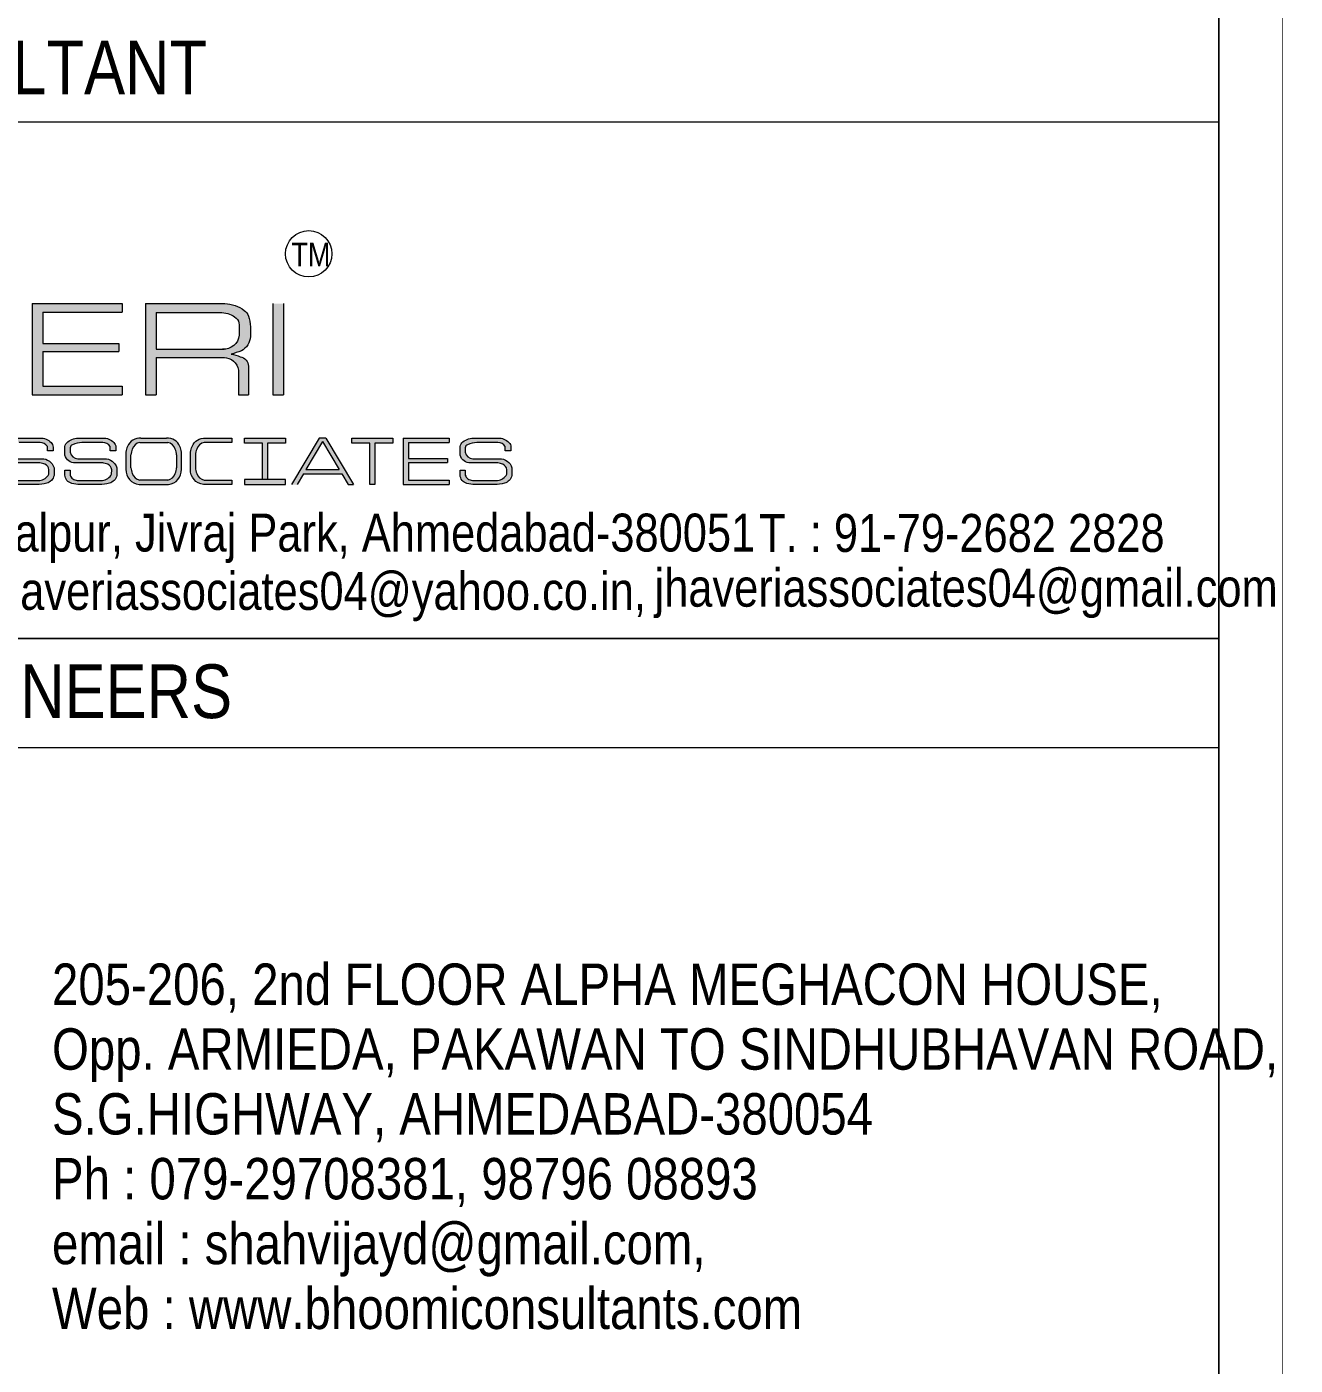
# Model space of a CAD drawing. Header units: millimetres. Extents: x 1112055 to 3390982, y -148532 to 766891.
# Drawn here: x 2008312 to 2021276, y 237621 to 251299 of the extents above; entities that cross this region are included whole.
import ezdxf

# ---------------------------------------------------------------- set-up
doc = ezdxf.new("R2010")
doc.units = ezdxf.units.MM
doc.layers.add('B TITLE BLOCK', color=250, linetype='Continuous', lineweight=0)
doc.layers.add('P_TITLE BLOCK TEXT', color=7, linetype='Continuous', lineweight=9)
doc.layers.add('FORMAT TEXT', color=7, linetype='Continuous')
doc.styles.add('SWINC', font='swissc.ttf')

msp = doc.modelspace()

# ---------------------------------------------------------------- hatches: boundary and pattern name
at = {"layer": 'P_TITLE BLOCK TEXT', "lineweight": 0}
for color, points in [(7, [(2009288.688680763, 248470.1538048515), (2008367.244785593, 248470.1538048515), (2008367.244785593, 247537.7329677021), (2009288.688680763, 247537.7329677021), (2009288.688680763, 247627.2779673359), (2008476.457118953, 247627.2779673359), (2008476.457118953, 247979.5454235111), (2009254.541056081, 247979.5454235111), (2009254.541056081, 248063.0714271529), (2008476.457118953, 248063.0714271529), (2008476.457118953, 248381.6384392208), (2009288.688680763, 248381.6384392208)]), (7, [(2010935.614258238, 248470.1538048515), (2010826.401924856, 248470.1538048515), (2010826.401924856, 247537.7329677021), (2010935.614258238, 247537.7329677021)]), (256, [(2009985.824654148, 246776.8680244533), (2009985.824654148, 246953.4083707237, -0.065444553260905), (2010001.303428635, 247010.618909063, -0.3186236598127411), (2010139.074719837, 247096.7941513825), (2010407.730749481, 247096.7941513825), (2010407.730749481, 247051.0298891796), (2010126.429880639, 247051.0298891796, 0.2644804300768096), (2010049.369890181, 246983.8384180435, 0.0506837276388673), (2010035.126754383, 246924.4285366982), (2010035.126754383, 246793.1536676881, 0.0506837276411283), (2010049.369890181, 246733.743786343, 0.2644804300830637), (2010126.429880639, 246666.5523152068), (2010407.730749481, 246666.5523152068), (2010407.730749481, 246620.7880530045), (2010119.339610315, 246620.7880530045, -0.3947190252426027)]), (256, [(2012052.656713108, 247096.7941513825), (2011633.63859709, 247096.7941513609), (2011633.63859709, 247044.3886630754), (2011816.944910956, 247044.3886630754), (2011816.944910956, 246620.7880530045), (2011869.350399241, 246620.7880530045), (2011869.350399241, 247044.3886630754), (2012052.656713108, 247044.3886630754)]), (256, [(2012629.650022228, 247096.7941513825), (2012159.247714664, 247096.7941513825), (2012159.247714664, 246620.7880530045), (2012629.650022228, 246620.7880530045), (2012629.650022228, 246666.5012805699), (2012215.001227071, 246666.5012805699), (2012215.001227071, 246846.3358045368), (2012612.217467153, 246846.3358045368), (2012612.217467153, 246888.976300669), (2012215.001227071, 246888.976300669), (2012215.001227071, 247051.6065577801), (2012629.650022228, 247051.6065577801)])]:
    msp.add_hatch(color=color, dxfattribs=at).paths.add_polyline_path(points)
h = msp.add_hatch(color=7, dxfattribs=at)
h.paths.add_polyline_path([(2010535.360048978, 248401.1159730981, -0.1662994059925575), (2010576.874336713, 248343.3814284003, -0.0791995366985774), (2010598.16309544, 248233.6015031469), (2010598.16309544, 248133.7933212682, -0.2597704900776225), (2010505.568904533, 247986.7441357558, -0.0146451845304826), (2010401.879842431, 247953.9633816671, -0.0494066516944872), (2010494.346307705, 247927.8438359661, -0.351322737650402), (2010577.53712927, 247829.2921566426), (2010577.53712927, 247537.7329677021), (2010475.429103567, 247537.7329677021), (2010475.429103567, 247790.7908258833, 0.3675094121381071), (2010332.121123235, 247918.2350821236), (2009633.830998803, 247918.2350821236), (2009633.830998803, 247537.7329677021), (2009524.618665423, 247537.7329677021), (2009524.618665423, 248470.1538048515), (2010335.935435413, 248470.1538048515, -0.1432384059828174)])
h.paths.add_polyline_path([(2010306.599960856, 248378.2982367335, -0.1815059090176984), (2010452.314213287, 248321.1413341775, -0.2046130928259839), (2010483.593188941, 248253.6933270975), (2010483.593188941, 248147.2099757339, -0.3961353841263715), (2010313.697364446, 248003.3578910189), (2009633.830998803, 248003.3578910189), (2009633.830998803, 248378.2982367335)], flags=16)
h = msp.add_hatch(color=7, dxfattribs=at)
edge = h.paths.add_edge_path()
edge.add_line((2008523.069481945, 246964.8320726134), (2008523.069481945, 247009.6612895524))
edge.add_arc((2008447.294237589, 246960.4179234619), 90.3703312034293, 33.01826321564511, 89.55826277277895)
edge.add_line((2008447.99096507, 247050.7855688355), (2008233.836477419, 247050.7855688355))
edge.add_arc((2008245.281138715, 246787.3034516691), 263.7305563305994, 92.48714741873879, 114.0429537283691)
edge.add_arc((2008154.275165054, 246991.2945056034), 40.35992860487605, 114.0429537294062, 173.3691583151758)
edge.add_line((2008114.185214004, 246995.9549414427), (2008114.185214004, 246950.9878582575))
edge.add_arc((2008196.544659769, 246967.5541960968), 84.00905817534507, 191.3730973809643, 266.989319789544)
edge.add_line((2008192.132327216, 246883.661090444), (2008463.476836898, 246883.661090444))
edge.add_arc((2008471.085778547, 246759.0733010621), 124.8199233108705, 15.593509061330622, 93.49488039938291, ccw=False)
edge.add_line((2008591.311458193, 246792.62623251), (2008591.611467057, 246712.7986187502))
edge.add_arc((2008483.453704037, 246741.0906540174), 111.7968736685112, 286.83610795885704, 345.3409580231924, ccw=False)
edge.add_arc((2008406.259481853, 247076.7089907494), 455.9845843599547, 270.9573158560145, 283.9044309719972, ccw=False)
edge.add_line((2008413.877860828, 246620.7880530045), (2008214.637344093, 246620.7880530045))
edge.add_arc((2008221.622146075, 246976.8521456258), 356.1325954028901, 255.2817551210301, 268.87619010347515, ccw=False)
edge.add_arc((2008154.931978868, 246722.9737409849), 93.64102841167592, 183.4260365920886, 255.2817551212632, ccw=False)
edge.add_line((2008061.458308076, 246717.3777539076), (2008061.458308076, 246767.8578544592))
edge.add_line((2008061.458308076, 246767.8578544522), (2008114.185214014, 246767.8578544522))
edge.add_line((2008114.185214004, 246767.8578544522), (2008114.185214004, 246717.3470428385))
edge.add_arc((2008184.665954434, 246741.0847944868), 74.37079818738762, 198.6134072769036, 234.8504137460179)
edge.add_arc((2008195.43289469, 246756.3764524973), 93.07271808020036, 234.8504137462263, 265.2644397945826)
edge.add_line((2008187.749085785, 246663.6214530203), (2008444.505459273, 246663.6214530203))
edge.add_arc((2008435.28681335, 246779.1903549953), 115.9359932841271, 274.5606862053867, 333.2673842339913)
edge.add_line((2008538.831042201, 246727.0391593391), (2008539.419289897, 246772.8606989208))
edge.add_arc((2008467.407155095, 246762.6783988546), 72.72844555372058, 8.048099003175661, 64.75619501759226)
edge.add_arc((2008431.515928611, 246686.5567777512), 156.8871131994469, 64.75619501777959, 84.27045226384784)
edge.add_line((2008447.178422824, 246842.6601171145), (2008168.620451799, 246842.6601171145))
edge.add_arc((2008164.758447851, 246950.0149743832), 107.4243010288788, 195.9277156249536, 272.0602807550699, ccw=False)
edge.add_line((2008061.458308076, 246920.5351240798), (2008061.458308076, 247008.9719583074))
edge.add_arc((2008139.263490187, 246994.806870029), 79.08410769806677, 127.42578174409411, 169.6818301060569, ccw=False)
edge.add_arc((2008207.109468603, 246906.1507212162), 190.7218679370872, 88.3567074096274, 127.42578174509751, ccw=False)
edge.add_line((2008212.578787091, 247096.7941513825), (2008448.853976208, 247096.7941513825))
edge.add_arc((2008449.752816636, 246938.5831993289), 158.213505313575, 45.300427081282805, 90.32550976596679, ccw=False)
edge.add_arc((2008511.830384471, 247001.3152048769), 69.95859638909987, 1.8933564716198816, 45.30042708078719, ccw=False)
edge.add_line((2008581.750787233, 247003.6265872691), (2008581.750787233, 246964.8320726104))
edge.add_line((2008581.750787233, 246964.8320726134), (2008523.069481954, 246964.8320726134))
h = msp.add_hatch(color=7, dxfattribs=at)
edge = h.paths.add_edge_path()
edge.add_line((2009164.062414685, 246964.8320726134), (2009164.062414685, 247009.6612895524))
edge.add_arc((2009088.28717033, 246960.4179234619), 90.3703312034293, 33.01826321564511, 89.55826277277895)
edge.add_line((2009088.983897809, 247050.7855688355), (2008874.829410159, 247050.7855688355))
edge.add_arc((2008886.274071477, 246787.3034516691), 263.7305563305994, 92.48714741873879, 114.0429537283691)
edge.add_arc((2008795.268097795, 246991.2945056034), 40.35992860487605, 114.0429537294062, 173.3691583151758)
edge.add_line((2008755.178146766, 246995.9549414427), (2008755.178146766, 246950.9878582575))
edge.add_arc((2008837.537592508, 246967.5541960968), 84.00905817534507, 191.3730973809643, 266.989319789544)
edge.add_line((2008833.125259978, 246883.661090444), (2009104.469769661, 246883.661090444))
edge.add_arc((2009112.078711309, 246759.0733010621), 124.8199233108705, 15.593509061330622, 93.49488039938291, ccw=False)
edge.add_line((2009232.304390954, 246792.62623251), (2009232.604399819, 246712.7986187502))
edge.add_arc((2009124.446636798, 246741.0906540174), 111.7968736685112, 286.83610795885704, 345.3409580231924, ccw=False)
edge.add_arc((2009047.252414593, 247076.7089907494), 455.9845843599547, 270.9573158560145, 283.9044309719972, ccw=False)
edge.add_line((2009054.870793569, 246620.7880530045), (2008855.630276834, 246620.7880530045))
edge.add_arc((2008862.615078816, 246976.8521456258), 356.1325954028901, 255.2817551210301, 268.87619010347515, ccw=False)
edge.add_arc((2008795.924911608, 246722.9737409849), 93.64102841167592, 183.4260365920886, 255.2817551212632, ccw=False)
edge.add_line((2008702.451240817, 246717.3777539076), (2008702.451240817, 246767.8578544592))
edge.add_line((2008702.451240817, 246767.8578544522), (2008755.178146755, 246767.8578544522))
edge.add_line((2008755.178146766, 246767.8578544522), (2008755.178146766, 246717.3470428385))
edge.add_arc((2008825.658887174, 246741.0847944868), 74.37079818738762, 198.6134072769036, 234.8504137460179)
edge.add_arc((2008836.425827431, 246756.3764524973), 93.07271808020036, 234.8504137462263, 265.2644397945826)
edge.add_line((2008828.742018526, 246663.6214530203), (2009085.498392013, 246663.6214530203))
edge.add_arc((2009076.27974609, 246779.1903549953), 115.9359932841271, 274.5606862053867, 333.2673842339913)
edge.add_line((2009179.82397494, 246727.0391593391), (2009180.412222637, 246772.8606989208))
edge.add_arc((2009108.400087836, 246762.6783988546), 72.72844555372058, 8.048099003175661, 64.75619501759226)
edge.add_arc((2009072.50886135, 246686.5567777512), 156.8871131994469, 64.75619501777959, 84.27045226384784)
edge.add_line((2009088.171355564, 246842.6601171145), (2008809.613384539, 246842.6601171145))
edge.add_arc((2008805.75138059, 246950.0149743832), 107.4243010288788, 195.9277156249536, 272.0602807550699, ccw=False)
edge.add_line((2008702.451240817, 246920.5351240798), (2008702.451240817, 247008.9719583074))
edge.add_arc((2008780.256422927, 246994.806870029), 79.08410769806677, 127.42578174409411, 169.6818301060569, ccw=False)
edge.add_arc((2008848.102401343, 246906.1507212162), 190.7218679370872, 88.3567074096274, 127.42578174509751, ccw=False)
edge.add_line((2008853.571719831, 247096.7941513825), (2009089.846908949, 247096.7941513825))
edge.add_arc((2009090.745749397, 246938.5831993289), 158.213505313575, 45.300427081282805, 90.32550976596679, ccw=False)
edge.add_arc((2009152.823317233, 247001.3152048769), 69.95859638909987, 1.8933564716198816, 45.30042708078719, ccw=False)
edge.add_line((2009222.743719974, 247003.6265872691), (2009222.743719974, 246964.8320726104))
edge.add_line((2009222.743719974, 246964.8320726134), (2009164.062414694, 246964.8320726134))
h = msp.add_hatch(color=256, dxfattribs=at)
h.paths.add_polyline_path([(2009740.039308476, 247096.7941513825), (2009479.648823097, 247096.7941513825, 0.3186216901171488), (2009341.877918406, 247010.619836304, 0.0654456625201036), (2009326.398757407, 246953.4083707237), (2009326.398757407, 246776.8680244533, 0.3947190252434177), (2009459.913713575, 246620.7880530045), (2009759.774417977, 246620.7880530045, 0.394719025241403), (2009893.289374166, 246776.8680244533), (2009893.289374166, 246953.4083707237, 0.0654456625725081), (2009877.810213147, 247010.6198363257, 0.3186216900435543)])
h.paths.add_polyline_path([(2009843.98727393, 246924.4285366982, 0.1047262594535254), (2009829.744138112, 246983.8384180435), (2009829.74435457, 246983.8377994355), (2009829.743971256, 246983.8388949387, 0.2644791230732378), (2009752.684147654, 247051.0298891796), (2009467.003983899, 247051.0298891796, 0.2644804300744661), (2009389.943993462, 246983.8384180435, 0.0506837276411892), (2009375.700857642, 246924.4285366982), (2009375.700857642, 246793.1536676881, 0.0506837276411892), (2009389.943993462, 246733.743786343, 0.2644804300744662), (2009467.003983899, 246666.5523152068), (2009752.684147654, 246666.5523152068, 0.2644804300768095), (2009829.744138112, 246733.743786343, 0.0473854188635733), (2009843.98727393, 246793.1536676881)], flags=16)
h = msp.add_hatch(color=256, dxfattribs=at)
h.paths.add_polyline_path([(2010957.464526392, 246673.1935412892), (2010538.446410375, 246673.1935412892), (2010538.446410375, 246620.7880530045), (2010957.464526392, 246620.7880530045)])
h.paths.add_polyline_path([(2010721.752724241, 246673.1935412892), (2010774.158212526, 246673.1935412892), (2010774.158212526, 247044.3886630754), (2010957.464526392, 247044.3886630754), (2010957.464526392, 247096.7941513825), (2010538.446410375, 247096.7941513609), (2010538.446410375, 247044.3886630754), (2010721.752724241, 247044.3886630754)])
h = msp.add_hatch(color=7, dxfattribs=at)
h.paths.add_polyline_path([(2011369.950239324, 247096.7941513825), (2011301.688420226, 247096.7941513825), (2011018.566906294, 246620.7880530045), (2011074.186147791, 246620.7880530045), (2011139.918124166, 246731.3018079785), (2011531.720535386, 246731.3018079785), (2011597.45251176, 246620.7880530045), (2011653.071753256, 246620.7880530045)])
h.paths.add_polyline_path([(2011335.819329786, 247060.6662820674), (2011506.50059687, 246773.7035469371), (2011165.138062681, 246773.7035469371)], flags=16)
h = msp.add_hatch(color=7, dxfattribs=at)
edge = h.paths.add_edge_path()
edge.add_line((2013202.250974284, 246964.8320726134), (2013202.250974284, 247009.6612895524))
edge.add_arc((2013126.475729909, 246960.4179234619), 90.3703312034293, 33.01826321564511, 89.55826277277895)
edge.add_line((2013127.172457388, 247050.7855688355), (2012913.017969737, 247050.7855688355))
edge.add_arc((2012924.462631056, 246787.3034516691), 263.7305563305994, 92.48714741873879, 114.0429537283691)
edge.add_arc((2012833.456657394, 246991.2945056034), 40.35992860487605, 114.0429537294062, 173.3691583151758)
edge.add_line((2012793.366706345, 246995.9549414427), (2012793.366706345, 246950.9878582575))
edge.add_arc((2012875.726152109, 246967.5541960968), 84.00905817534507, 191.3730973809643, 266.989319789544)
edge.add_line((2012871.313819556, 246883.661090444), (2013142.658329239, 246883.661090444))
edge.add_arc((2013150.267270887, 246759.0733010621), 124.8199233108705, 15.593509061330622, 93.49488039938291, ccw=False)
edge.add_line((2013270.492950533, 246792.62623251), (2013270.792959398, 246712.7986187502))
edge.add_arc((2013162.635196377, 246741.0906540174), 111.7968736685112, 286.83610795885704, 345.3409580231924, ccw=False)
edge.add_arc((2013085.440974172, 247076.7089907494), 455.9845843599547, 270.9573158560145, 283.9044309719972, ccw=False)
edge.add_line((2013093.059353169, 246620.7880530045), (2012893.818836433, 246620.7880530045))
edge.add_arc((2012900.803638394, 246976.8521456258), 356.1325954028901, 255.2817551210301, 268.87619010347515, ccw=False)
edge.add_arc((2012834.113471187, 246722.9737409849), 93.64102841167592, 183.4260365920886, 255.2817551212632, ccw=False)
edge.add_line((2012740.639800395, 246717.3777539076), (2012740.639800395, 246767.8578544592))
edge.add_line((2012740.639800395, 246767.8578544522), (2012793.366706334, 246767.8578544522))
edge.add_line((2012793.366706345, 246767.8578544522), (2012793.366706345, 246717.3470428385))
edge.add_arc((2012863.847446751, 246741.0847944868), 74.37079818738762, 198.6134072769036, 234.8504137460179)
edge.add_arc((2012874.61438701, 246756.3764524973), 93.07271808020036, 234.8504137462263, 265.2644397945826)
edge.add_line((2012866.930578125, 246663.6214530203), (2013123.686951613, 246663.6214530203))
edge.add_arc((2013114.468305669, 246779.1903549953), 115.9359932841271, 274.5606862053867, 333.2673842339913)
edge.add_line((2013218.012534541, 246727.0391593391), (2013218.600782237, 246772.8606989208))
edge.add_arc((2013146.588647436, 246762.6783988546), 72.72844555372058, 8.048099003175661, 64.75619501759226)
edge.add_arc((2013110.69742095, 246686.5567777512), 156.8871131994469, 64.75619501777959, 84.27045226384784)
edge.add_line((2013126.359915164, 246842.6601171145), (2012847.801944139, 246842.6601171145))
edge.add_arc((2012843.93994019, 246950.0149743832), 107.4243010288788, 195.9277156249536, 272.0602807550699, ccw=False)
edge.add_line((2012740.639800395, 246920.5351240798), (2012740.639800395, 247008.9719583074))
edge.add_arc((2012818.444982525, 246994.806870029), 79.08410769806677, 127.42578174409411, 169.6818301060569, ccw=False)
edge.add_arc((2012886.290960921, 246906.1507212162), 190.7218679370872, 88.3567074096274, 127.42578174509751, ccw=False)
edge.add_line((2012891.76027941, 247096.7941513825), (2013128.035468528, 247096.7941513825))
edge.add_arc((2013128.934308976, 246938.5831993289), 158.213505313575, 45.300427081282805, 90.32550976596679, ccw=False)
edge.add_arc((2013191.011876812, 247001.3152048769), 69.95859638909987, 1.8933564716198816, 45.30042708078719, ccw=False)
edge.add_line((2013260.932279552, 247003.6265872691), (2013260.932279552, 246964.8320726104))
edge.add_line((2013260.932279552, 246964.8320726134), (2013202.250974273, 246964.8320726134))

# ---------------------------------------------------------------- linework, layer by layer
at = {"color": 2, "lineweight": 30}
msp.add_arc((2094904.123211433, 432360.2443531464), 194175.0931598038, 224.1920198157161, 278.0824501846927, dxfattribs=at)
at = {"layer": 'B TITLE BLOCK', "color": 250, "lineweight": 0}
for p, q in [((2020494.396548783, 250322.8753076154), (2002191.760218562, 250322.8753076154)), ((2020494.396548783, 243931.5747833348), (2002191.760218562, 243931.5747833348))]:
    msp.add_line(p, q, dxfattribs=at)
at = {"layer": 'B TITLE BLOCK', "color": 1, "const_width": 8.389066461453254}
msp.add_lwpolyline([(1923598.750970372, 383550.1230874699), (2021147.073960845, 383550.1230874699), (2021147.073960845, 215877.250995237), (1923598.750970372, 215877.250995237)], close=True, dxfattribs=at)
at = {"layer": 'B TITLE BLOCK', "color": 250, "lineweight": 0}
for points, const_width in [([(1924251.428382434, 382897.4456754082), (2020494.396548783, 382897.4456754082), (2020494.396548783, 216529.9284072987), (1924251.428382434, 216529.9284072987)], 8.389066461453254), ([(2020494.396548783, 216529.9284072988), (2002191.760218562, 216529.9284072988), (2002191.760218562, 251439.6677122431), (2020494.396548783, 251439.6677122431)], 15.26111845840563)]:
    msp.add_lwpolyline(points, close=True, dxfattribs=dict(at, const_width=const_width))
at = {"layer": 'B TITLE BLOCK', "color": 250, "lineweight": 0, "const_width": 15.26111845840563}
msp.add_lwpolyline([(2002191.760218562, 245048.3671879625), (2020494.396548783, 245048.3671879625)], dxfattribs=at)
at = {"layer": 'P_TITLE BLOCK TEXT', "lineweight": 0}
for p, q in [((2009467.003983899, 247051.0298891781), (2009752.684147654, 247051.0298891781)), ((2009326.398757407, 246953.4083707218), (2009326.398757407, 246776.868024451)), ((2009375.700857642, 246793.1536676865), (2009375.700857642, 246924.4285366967)), ((2009843.98727393, 246924.4285366967), (2009843.98727393, 246793.1536676865)), ((2009893.289374166, 246776.868024451), (2009893.289374166, 246953.4083707218)), ((2009752.684147654, 246666.5523152053), (2009467.003983899, 246666.5523152053)), ((2009459.913713597, 246620.7880530022), (2009759.774417977, 246620.7880530022))]:
    msp.add_line(p, q, dxfattribs=at)
at = {"layer": 'P_TITLE BLOCK TEXT', "color": 7, "lineweight": 0}
for points in [[(2008367.244785593, 248470.1538048499), (2009288.688680763, 248470.1538048499)], [(2008367.244785593, 248470.1538048499), (2008367.244785593, 247537.7329677002)], [(2009288.688680763, 248470.1538048499), (2009288.688680763, 248381.638439219)], [(2009524.618665423, 248470.1538048499), (2009524.618665423, 247537.7329677002)], [(2009524.618665423, 248470.1538048499), (2010335.935435413, 248470.1538048499)], [(2010826.401924856, 248470.1538048499), (2010826.401924856, 247537.7329677002)], [(2010935.614258238, 248470.1538048499), (2010935.614258238, 247537.7329677002)], [(2008476.457118953, 248381.638439219), (2008476.457118953, 248063.0714271513)], [(2008476.457118953, 248381.638439219), (2009288.688680763, 248381.638439219)], [(2009633.830998803, 248378.298236732), (2009633.830998803, 248003.3578910173)], [(2009633.830998803, 248378.298236732), (2010306.599960856, 248378.298236732)], [(2010483.593188941, 248253.6933270956), (2010483.593188941, 248147.209975732)], [(2010598.16309544, 248233.6015031235), (2010598.16309544, 248133.7933212667)], [(2008476.457118953, 248063.0714271513), (2009254.541056081, 248063.0714271513)], [(2009254.541056081, 248063.0714271513), (2009254.541056081, 247979.5454235096)], [(2009633.830998803, 248003.3578910173), (2010330.516294015, 248003.3578910173)], [(2008476.457118953, 247979.5454235096), (2008476.457118953, 247627.2779673344)], [(2008476.457118953, 247979.5454235096), (2009254.541056081, 247979.5454235096)], [(2009633.830998803, 247918.235082122), (2009633.830998803, 247537.7329677002)], [(2009633.830998803, 247918.235082122), (2010332.121123235, 247918.235082122)], [(2010475.429103567, 247790.7908258818), (2010475.429103567, 247537.7329677002)], [(2008476.457118953, 247627.2779673344), (2009288.688680763, 247627.2779673344)], [(2009288.688680763, 247627.2779673344), (2009288.688680763, 247537.7329677002)], [(2008367.244785593, 247537.7329677002), (2009288.688680763, 247537.7329677002)], [(2009524.618665423, 247537.7329677002), (2009633.830998803, 247537.7329677002)], [(2010475.429103567, 247537.7329677002), (2010577.53712927, 247537.7329677002)], [(2010826.401924856, 247537.7329677002), (2010935.614258238, 247537.7329677002)], [(2010826.401924856, 247537.7329677002), (2010935.614258238, 247537.7329677002)], [(2011301.688420226, 247096.7941513803), (2011018.566906294, 246620.7880530022)], [(2011335.819329786, 247060.6662820656), (2011165.138062681, 246773.7035469352)], [(2011369.950239324, 247096.7941513803), (2011301.688420226, 247096.7941513803)], [(2011335.819329786, 247060.6662820656), (2011506.50059687, 246773.7035469352)], [(2011369.950239324, 247096.7941513803), (2011653.071753256, 246620.7880530022)], [(2012159.247714664, 247096.7941513803), (2012629.650022228, 247096.7941513803)], [(2012159.247714664, 247096.7941513803), (2012159.247714664, 246620.7880530022)], [(2012215.001227071, 247051.6065577781), (2012215.001227071, 246888.9763006667)], [(2012215.001227071, 247051.6065577781), (2012629.650022228, 247051.6065577781)], [(2012629.650022228, 247096.7941513803), (2012629.650022228, 247051.6065577781)], [(2011165.138062681, 246773.7035469352), (2011506.50059687, 246773.7035469352)], [(2012215.001227071, 246888.9763006667), (2012612.217467153, 246888.9763006667)], [(2012215.001227071, 246846.3358045353), (2012215.001227071, 246666.501280568)], [(2012215.001227071, 246846.3358045353), (2012612.217467153, 246846.3358045353)], [(2012612.217467153, 246888.9763006667), (2012612.217467153, 246846.3358045353)], [(2011139.918124166, 246731.3018079766), (2011074.186147791, 246620.7880530022)], [(2011139.918124166, 246731.3018079766), (2011531.720535386, 246731.3018079766)], [(2011531.720535386, 246731.3018079766), (2011597.45251176, 246620.7880530022)], [(2012215.001227071, 246666.501280568), (2012629.650022228, 246666.501280568)], [(2012629.650022228, 246666.501280568), (2012629.650022228, 246620.7880530022)], [(2011597.45251176, 246620.7880530022), (2011653.071753256, 246620.7880530022)], [(2012159.247714664, 246620.7880530022), (2012629.650022228, 246620.7880530022)]]:
    msp.add_lwpolyline(points, dxfattribs=at)
for points in [[(2010335.935435413, 248470.1538048499, -0.1432384059828174), (2010535.360048978, 248401.1159730966, -0.1662994059925575), (2010576.874336713, 248343.3814283977, -0.0791995367245889), (2010598.16309544, 248233.6015031235, 1.678218886483149)], [(2010306.599960856, 248378.298236732, -0.1815059090176984), (2010452.314213287, 248321.1413341755, -0.2046130927975971), (2010483.593188941, 248253.6933270956, 10.50997811602303)], [(2010483.593188941, 248147.209975732, -0.3961353841393621), (2010313.697364446, 248003.3578910173, -0.3062019991474196)], [(2010598.16309544, 248133.7933212667, -0.2597704900776225), (2010505.568904533, 247986.7441357538, -0.0146451845304826), (2010401.879842431, 247953.9633816652, -0.0494066516944872), (2010494.346307705, 247927.8438359642, -0.351322737721068), (2010577.53712927, 247829.2921566199), (2010577.53712927, 247537.7329677002)], [(2010325.458480221, 247918.235082122, -0.3803317739883389), (2010475.429103567, 247790.7908258818, -39.10634366962048)], [(2008212.578787091, 247096.7941513803), (2008448.853976206, 247096.7941513803, -0.1990261439851543), (2008561.038519939, 247051.0421051827, -0.1916967583265429), (2008581.750787233, 247003.6265872672), (2008581.750787233, 246964.8320726111), (2008523.069481945, 246964.8320726111), (2008523.069481945, 247009.6612895338, 0.2518321425504549), (2008447.99096507, 247050.7855688336), (2008233.836477421, 247050.7855688336, 0.0943332803251045)], [(2009985.824654148, 246763.5641845242), (2009985.824654148, 246953.4083707218, -0.0654451079201827), (2010001.30362189, 247010.6193727034, -0.3186226749167162), (2010139.074719816, 247096.7941513803), (2010407.730749481, 247096.7941513803), (2010407.730749481, 247051.0298891781), (2010126.429880639, 247051.0298891781, 0.2644804300768096), (2010049.369890181, 246983.8384180416, 0.0506837276411283), (2010035.126754383, 246924.4285366967), (2010035.126754383, 246793.1536676865, 0.0506837276411283), (2010049.369890181, 246733.743786341, 0.2644804300768096), (2010126.429880639, 246666.5523152053), (2010407.730749481, 246666.5523152053), (2010407.730749481, 246620.7880530022), (2010119.339610315, 246620.7880530022, -0.3947190252579334), (2009985.824654148, 246776.868024451)], [(2008187.749085785, 246663.621453018), (2008444.505459275, 246663.621453018, 0.2619100095917326), (2008538.831042201, 246727.0391593375), (2008539.419289897, 246772.8606989153, 0.2526122615055632), (2008498.423723961, 246828.4613696581, 0.085353380822099), (2008447.178422824, 246842.6601171126), (2008168.620451797, 246842.6601171126, -0.3449747456290864)], [(2008192.132327216, 246883.6610904421), (2008463.4768369, 246883.6610904421, -0.3536343318604639), (2008591.311458193, 246792.6262325081), (2008591.611467065, 246712.7986187401, -0.2609690833415413), (2008515.833996568, 246634.0857120038, -0.0565526202682377), (2008413.877860828, 246620.7880530022), (2008214.637344102, 246620.7880530022, -0.0593865794242292)]]:
    msp.add_lwpolyline(points, format="xyb", dxfattribs=at)
for points in [[(2009164.062414685, 246964.8320726111), (2009164.062414685, 247009.6612895338, 0.2518321425504549), (2009088.983897809, 247050.7855688336), (2008874.829410161, 247050.7855688336, 0.0943332803251045), (2008778.824599213, 247028.1528179838, 0.2648005950274), (2008755.178146766, 246995.9549414411), (2008755.178146766, 246950.9878582532, 0.342455608626355), (2008833.125259978, 246883.6610904421), (2009104.469769641, 246883.6610904421, -0.3536343318604639), (2009232.304390954, 246792.6262325081), (2009232.604399804, 246712.7986187401, -0.2609690833415413), (2009156.826929308, 246634.0857120038, -0.0565526202682377), (2009054.870793569, 246620.7880530022), (2008855.630276842, 246620.7880530022, -0.0593865794242292), (2008772.133915516, 246632.4053651264, -0.324223828793496), (2008702.451240817, 246717.3777539057), (2008702.451240817, 246767.8578544497), (2008755.178146766, 246767.8578544497), (2008755.178146766, 246717.3470428284, 0.1594446921200951), (2008782.842644488, 246680.2753792085, 0.1334907776809275), (2008828.742018526, 246663.621453018), (2009085.498392016, 246663.621453018, 0.2619100095917326), (2009179.82397494, 246727.0391593375), (2009180.412222636, 246772.8606989153, 0.2526122615055632), (2009139.416656722, 246828.4613696581, 0.085353380822099), (2009088.171355564, 246842.6601171126), (2008809.613384538, 246842.6601171126, -0.3449747456290864), (2008702.451240817, 246920.5351240779), (2008702.451240817, 247008.9719583149, -0.1864948836794344), (2008732.19438147, 247057.610821016, -0.172141735516322), (2008853.571719831, 247096.7941513803), (2009089.846908947, 247096.7941513803, -0.1990261439851543), (2009202.03145268, 247051.0421051827, -0.1916967583265429), (2009222.743719974, 247003.6265872672), (2009222.743719974, 246964.8320726111)], [(2013202.250974284, 246964.8320726111), (2013202.250974284, 247009.6612895338, 0.2518321425504549), (2013127.172457388, 247050.7855688336), (2012913.017969739, 247050.7855688336, 0.0943332803251045), (2012817.013158813, 247028.1528179838, 0.2648005950274), (2012793.366706345, 246995.9549414411), (2012793.366706345, 246950.9878582532, 0.342455608626355), (2012871.313819556, 246883.6610904421), (2013142.658329241, 246883.6610904421, -0.3536343318604639), (2013270.492950533, 246792.6262325081), (2013270.792959405, 246712.7986187401, -0.2609690833415413), (2013195.015488907, 246634.0857120038, -0.0565526202682377), (2013093.059353169, 246620.7880530022), (2012893.818836421, 246620.7880530022, -0.0593865794242292), (2012810.322475114, 246632.4053651264, -0.324223828793496), (2012740.639800395, 246717.3777539057), (2012740.639800395, 246767.8578544497), (2012793.366706345, 246767.8578544497), (2012793.366706345, 246717.3470428284, 0.1594446921200951), (2012821.031204065, 246680.2753792085, 0.1334907776809275), (2012866.930578125, 246663.621453018), (2013123.686951593, 246663.621453018, 0.2619100095917326), (2013218.012534541, 246727.0391593375), (2013218.600782236, 246772.8606989153, 0.2526122615055632), (2013177.605216301, 246828.4613696581, 0.085353380822099), (2013126.359915164, 246842.6601171126), (2012847.801944137, 246842.6601171126, -0.3449747456290864), (2012740.639800395, 246920.5351240779), (2012740.639800395, 247008.9719583149, -0.1864948836794344), (2012770.382941048, 247057.610821016, -0.172141735516322), (2012891.76027941, 247096.7941513803), (2013128.035468526, 247096.7941513803, -0.1990261439851543), (2013240.220012258, 247051.0421051827, -0.1916967583265429), (2013260.932279552, 247003.6265872672), (2013260.932279552, 246964.8320726111)]]:
    msp.add_lwpolyline(points, format="xyb", close=True, dxfattribs=at)
at = {"layer": 'P_TITLE BLOCK TEXT', "lineweight": 0}
for points in [[(2009479.648823097, 247096.7941513803), (2009740.039308476, 247096.7941513803)], [(2010721.752724241, 247044.3886630738), (2010538.446410375, 247044.3886630738), (2010538.446410375, 247096.7941513803), (2010957.464526392, 247096.7941513803), (2010957.464526392, 247044.3886630738), (2010774.158212526, 247044.3886630738)], [(2010774.158212526, 247044.3886630738), (2010774.158212526, 246673.1935412875), (2010721.752724241, 246673.1935412875), (2010721.752724241, 247044.3886630738)], [(2011816.944910956, 247044.3886630738), (2011633.63859709, 247044.3886630738), (2011633.63859709, 247096.7941513803), (2012052.656713108, 247096.7941513803), (2012052.656713108, 247044.3886630738), (2011869.350399241, 247044.3886630738)], [(2011869.350399241, 247044.3886630738), (2011869.350399241, 246620.7880530022), (2011816.944910956, 246620.7880530022), (2011816.944910956, 247044.3886630738)], [(2010957.464526392, 246673.1935412875), (2010538.446410375, 246673.1935412875), (2010538.446410375, 246620.7880530022), (2010957.464526392, 246620.7880530022), (2010957.464526392, 246673.1935412875), (2010774.158212526, 246673.1935412875)]]:
    msp.add_lwpolyline(points, dxfattribs=at)
msp.add_circle((2011193.55039526, 248979.32687761), 236.7151579172995, dxfattribs=at)
for centre, radius, start, end in [((2009471.514035141, 246956.5820676382), 140.4478664878339, 86.67955074199573, 157.3715793738389), ((2009487.543987343, 246949.688449347), 103.4020268984238, 101.45756829103, 160.7151990201639), ((2009748.174096433, 246956.5820676382), 140.4478664878079, 22.62842063342709, 93.32044925800425), ((2009732.144144231, 246949.688449347), 103.4020268978356, 19.28480097983613, 78.54243170897), ((2009551.747950841, 246923.1375444044), 227.3732216091407, 157.3716577115502, 172.3493392693847), ((2009675.11183291, 246884.058977487), 302.1202300775772, 160.7151990201639, 172.3211226327138), ((2009696.599314225, 246920.5055147676), 147.440159956381, 1.524680445967044, 25.43899790024576), ((2009667.940180732, 246923.1375444044), 227.3732216103716, 7.650660730615359, 22.62834229928942), ((2009476.609412454, 246770.2161044982), 150.3578695314572, 177.4643736565821, 263.6247444751388), ((2009675.11183291, 246833.5232268957), 302.1202300776714, 187.6788773672862, 199.2848009798361), ((2009743.078719121, 246770.2161044982), 150.3578695307894, 276.3752555248612, 2.535626343417918), ((2009524.129820487, 246838.425138137), 323.0453475279564, 341.0922504484101, 351.9440712038115), ((2009487.543987343, 246767.8937550145), 103.4020268981124, 199.2848009798361, 258.5424316948141), ((2009732.144144231, 246767.8937550145), 103.4020268971076, 281.45756829103, 340.7151990201638)]:
    msp.add_arc(centre, radius, start, end, dxfattribs=at)

# ---------------------------------------------------------------- texts
at = {"layer": 'B TITLE BLOCK', "color": 0, "lineweight": 0, "style": 'SWINC'}
for s, p in [('205-206, 2nd FLOOR ALPHA MEGHACON HOUSE,', (2008570.500970492, 241303.8656310753)), ('Opp. ARMIEDA, PAKAWAN TO SINDHUBHAVAN ROAD,', (2008570.500970492, 240641.2976053604)), ('S.G.HIGHWAY, AHMEDABAD-380054', (2008570.500970492, 239978.7295796238)), ('Ph : 079-29708381, 98796 08893', (2008570.500970492, 239316.1615539091)), ('email : shahvijayd@gmail.com,', (2008570.500970492, 238653.5935281731)), ('Web : www.bhoomiconsultants.com', (2008570.500970492, 237991.0255024577))]:
    msp.add_text(s, height=422.5197103670994, dxfattribs=at).set_placement(p)
at = {"layer": 'FORMAT TEXT', "lineweight": 0, "style": 'SWINC'}
for s, p in [('SERVICES CONSULTANT', (2002538.399523695, 250609.6162432111)), ('STRUCTURAL ENGINEERS', (2002305.712256421, 244234.1749552414))]:
    msp.add_text(s, height=549.0790899063935, dxfattribs=at).set_placement(p)
at = {"layer": 'P_TITLE BLOCK TEXT', "lineweight": 0, "style": 'SWINC'}
for s, height, p in [('TM', 240.6908457200491, (2011016.956429187, 248851.5689431797)), ('2, Palkhi Society, Nr. SBI, Vejalpur, Jivraj Park, Ahmedabad-380051', 387.3066630424684, (2002341.398101345, 245936.471944808)), ('T. : 91-79-2682 2828 ', 387.3066630424684, (2015796.699651304, 245932.7140025601)), ('E-mail : jhaveriassociates04@yahoo.co.in,', 387.3066630424684, (2006273.287405206, 245340.4042975754)), (' jhaveriassociates04@gmail.com', 387.3066630424684, (2014604.934251683, 245373.1269070276))]:
    msp.add_text(s, height=height, dxfattribs=at).set_placement(p)

doc.saveas('drawing.dxf')
